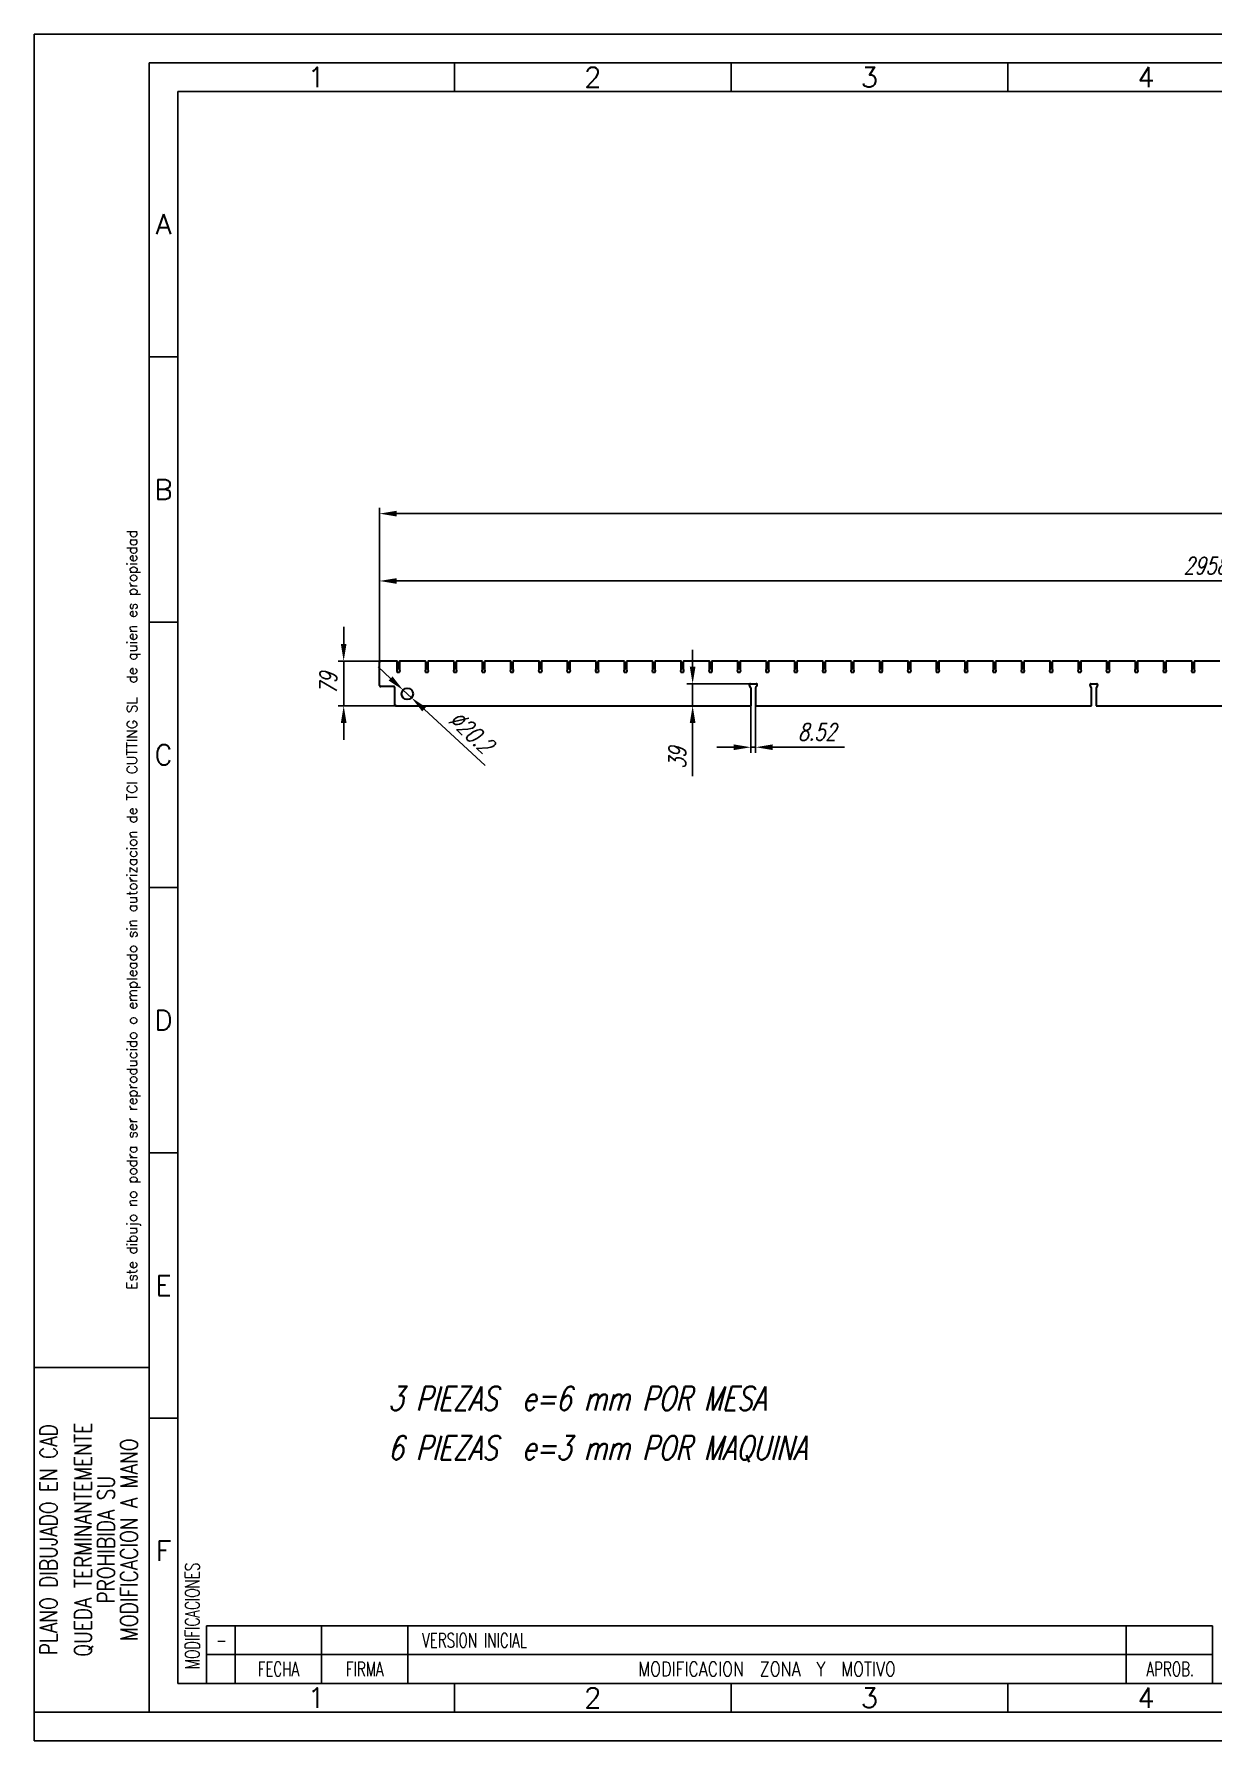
# Model space of a CAD drawing. Header units: millimetres. Extents: x 20123 to 28178, y -9397 to -6390.
# Drawn here: x 20123 to 22199, y -9397 to -6390 of the extents above; entities that cross this region are included whole.
import ezdxf
from ezdxf.enums import TextEntityAlignment as Align

# ---------------------------------------------------------------- set-up
doc = ezdxf.new("R2010")
doc.units = ezdxf.units.MM
doc.header["$LTSCALE"] = 100
doc.header["$PDMODE"] = 35
doc.header["$PDSIZE"] = 1
doc.layers.get('0').update_dxf_attribs({"linetype": 'CONTINUOUS', "lineweight": 30})
doc.layers.get('Defpoints').update_dxf_attribs({"linetype": 'CONTINUOUS'})
doc.layers.add('3-COTAS', color=252, linetype='CONTINUOUS')
doc.layers.add('9-FORMATO', color=7, linetype='CONTINUOUS')
doc.styles.add('BULEGO_TEKNIKOA', font='isocp.shx', dxfattribs={"width": 0.8, "oblique": 15})
doc.styles.add('ROMANS', font='romans.shx', dxfattribs={"width": 0.75, "oblique": 15, "height": 30})
doc.styles.get("Standard").update_dxf_attribs({"font": 'ROMANS.SHX', "width": 0.8, "oblique": 15})
doc.dimstyles.get("Standard").update_dxf_attribs({"dimtxt": 3, "dimasz": 0.18, "dimexe": 0.18, "dimexo": 0.0625, "dimgap": 0.09, "dimtad": 0, "dimtih": 1, "dimtoh": 1, "dimdsep": 46, "dimtxsty": 'BULEGO_TEKNIKOA', "dimcen": 0.09, "dimclrd": 256, "dimclre": 256, "dimclrt": 256, "dimazin": 2, "dimtfac": 1, "dimtofl": 0, "dimtmove": 0, "dimatfit": 3, "dimfxl": 0, "dimtolj": 1, "dimtzin": 0, "dimarcsym": 0})

# ---------------------------------------------------------------- blocks, each defined once
blk = doc.blocks.new('A3 TCI')
at = {"layer": '9-FORMATO', "color": 1, "linetype": 'ByBlock'}
for p, q in [((-420, 297), (0, 297)), ((-420, 0), (-420, 297)), ((-400, 292), (-5, 292)), ((-400, 5), (-400, 292)), ((-400, 5), (-400, 65)), ((-395, 10), (-395, 40)), ((-390, 10), (-390, 20)), ((-390, 20), (-215, 20)), ((-385, 10), (-385, 20)), ((-370, 10), (-370, 20)), ((-355, 10), (-355, 20)), ((-230, 10), (-230, 20)), ((-215, 10), (-215, 20)), ((-390, 15), (-215, 15)), ((-395, 10), (-215, 10)), ((-400, 5), (-5, 5)), ((-420, 0), (0, 0))]:
    blk.add_line(p, q, dxfattribs=at)
at = {"layer": '9-FORMATO', "color": 252, "linetype": 'ByBlock'}
for p, q in [((-346.88, 287), (-346.88, 292)), ((-298.75, 287), (-298.75, 292)), ((-250.62, 287), (-250.62, 292)), ((-395, 287), (-10, 287)), ((-395, 10), (-395, 287)), ((-400, 240.83), (-395, 240.83)), ((-400, 194.67), (-395, 194.67)), ((-400, 148.5), (-395, 148.5)), ((-400, 102.33), (-395, 102.33)), ((-420, 65), (-400, 65)), ((-400, 56.17), (-395, 56.17)), ((-395, 10), (-10, 10)), ((-346.88, 5), (-346.88, 10)), ((-298.75, 5), (-298.75, 10)), ((-250.62, 5), (-250.62, 10)), ((-420, 5), (-400, 5))]:
    blk.add_line(p, q, dxfattribs=at)
at = {"layer": '9-FORMATO', "color": 7, "linetype": 'ByBlock'}
blk.add_line((-420, 5), (-420, 65), dxfattribs=at)
at = {"layer": '9-FORMATO', "color": 252, "linetype": 'ByBlock'}
for s, p in [('1', (-370.94, 289.5)), ('2', (-322.81, 289.5)), ('3', (-274.69, 289.5)), ('4', (-226.56, 289.5)), ('A', (-397.5, 263.92)), ('B', (-397.5, 217.75)), ('C', (-397.5, 171.58)), ('D', (-397.5, 125.42)), ('E', (-397.5, 79.25)), ('F', (-397.5, 33.08)), ('1', (-370.94, 7.5)), ('2', (-322.81, 7.5)), ('3', (-274.69, 7.5)), ('4', (-226.56, 7.5))]:
    blk.add_text(s, height=3.5, dxfattribs=at).set_placement(p, align=Align.MIDDLE_CENTER)
at = {"layer": '9-FORMATO', "color": 252, "linetype": 'ByBlock', "style": 'ROMANS'}
blk.add_text('Este dibujo no podra ser reproducido o empleado sin autorizacion de TCI CUTTING SL  de quien es propiedad', height=1.75, rotation=90, dxfattribs=at).set_placement((-402.73, 144.62), align=Align.MIDDLE)
at = {"layer": '9-FORMATO', "color": 252, "linetype": 'ByBlock', "width": 0.785714}
for s, p in [('PLANO DIBUJADO EN CAD', (-416, 35)), ('QUEDA TERMINANTEMENTE', (-410, 35)), ('MODIFICACION A MANO', (-402, 35)), ('PROHIBIDA SU', (-406, 35))]:
    blk.add_text(s, height=3, rotation=90, dxfattribs=at).set_placement(p, align=Align.CENTER)
at = {"layer": '9-FORMATO', "color": 252, "linetype": 'ByBlock', "width": 0.685714}
blk.add_text('MODIFICACIONES', height=2.5, rotation=90, dxfattribs=at).set_placement((-392.5, 12.5), align=Align.MIDDLE_LEFT)
blk.add_text('VERSION INICIAL', height=2.5, dxfattribs=at).set_placement((-352.5, 17.5), align=Align.MIDDLE_LEFT)
at = {"layer": '9-FORMATO', "color": 252, "linetype": 'ByBlock'}
for s, width, p in [('-', 0.685714, (-387.41, 17.5)), ('FECHA', 0.685714, (-377.5, 12.5)), ('FIRMA', 0.685714, (-362.5, 12.5)), ('MODIFICACION  ZONA  Y  MOTIVO', 0.805714, (-292.5, 12.5))]:
    blk.add_text(s, height=2.5, dxfattribs=dict(at, width=width)).set_placement(p, align=Align.MIDDLE_CENTER)
at = {"layer": '9-FORMATO', "color": 252, "linetype": 'ByBlock', "width": 0.685714}
blk.add_text('APROB.', height=2.5, dxfattribs=at).set_placement((-222.34, 12.5), align=Align.MIDDLE)
at = {"layer": '9-FORMATO', "style": 'ROMANS', "oblique": 15, "width": 0.75}
for tag, p, height in [('PROYECTO', (-151.05, 55.28), 1.6), ('NUM_HOJA', (-24.5, 55.07), 1.6), ('FECH_DIB', (-145.21, 43.03), 1.6), ('NOM_DIB', (-127.69, 43.05), 1.6), ('MAT1', (-112.91, 42.96), 1.6), ('TRAT1', (-95.52, 42.91), 1.6), ('FECH_MOD', (-144.95, 37.82), 1.6), ('NOM_MOD', (-127.61, 37.74), 1.6), ('MAT2', (-112.91, 37.55), 1.6), ('TRAT2', (-95.54, 37.48), 1.6), ('FECH_COMP', (-144.95, 32.28), 1.6), ('NOM_COMP', (-127.62, 32.31), 1.6), ('MAT3', (-112.78, 32.41), 1.6), ('TRAT3', (-95.54, 32.33), 1.6), ('SUSTITUYE', (-43.96, 26.58), 1.6), ('DENOMINACION', (-147.04, 22.69), 4), ('ESCALA', (-162.71, 17.38), 4), ('SUSTITUIDO', (-43.85, 21.21), 1.6), ('REF_TCI', (-126.3, 13.32), 4), ('REF_CLI', (-43.58, 13.67), 4)]:
    blk.add_attdef(tag, p, '', height=height, dxfattribs=at)
blk = doc.blocks.new('*D5')
at = {"layer": '3-COTAS', "lineweight": -2}
for p, q in [((20731.3, -7517.1), (20731.3, -7224.9)), ((20761.3, -7234.9), (23817.8, -7234.9)), ((23847.8, -7517.1), (23847.8, -7224.9))]:
    blk.add_line(p, q, dxfattribs=at)
at = {"layer": '3-COTAS'}
for points in [[(20761.3, -7229.9), (20761.3, -7239.9), (20731.3, -7234.9)], [(23817.8, -7229.9), (23817.8, -7239.9), (23847.8, -7234.9)]]:
    blk.add_solid(points, dxfattribs=at)
at = {"layer": 'Defpoints', "color": 0}
for p in [(23847.8, -7234.9), (20731.3, -7517.1), (23847.8, -7517.1)]:
    blk.add_point(p, dxfattribs=at)
at = {"layer": '3-COTAS', "insert": (22289.6, -7207.9), "char_height": 30, "attachment_point": 5, "style": 'ROMANS'}
blk.add_mtext('\\A1;3116.5', dxfattribs=at)
blk = doc.blocks.new('*D7')
at = {"layer": '3-COTAS', "lineweight": -2}
for p, q in [((20731.3, -7496.6), (20731.3, -7343.6)), ((23659.6, -7353.6), (20761.3, -7353.6)), ((23689.6, -7494.6), (23689.6, -7343.6))]:
    blk.add_line(p, q, dxfattribs=at)
at = {"layer": '3-COTAS'}
for points in [[(20761.3, -7348.6), (20761.3, -7358.6), (20731.3, -7353.6)], [(23659.6, -7348.6), (23659.6, -7358.6), (23689.6, -7353.6)]]:
    blk.add_solid(points, dxfattribs=at)
at = {"layer": 'Defpoints', "color": 0}
for p in [(20731.3, -7353.6), (20731.3, -7496.6), (23689.6, -7494.6)]:
    blk.add_point(p, dxfattribs=at)
at = {"layer": '3-COTAS', "insert": (22210.4, -7326.6), "char_height": 30, "attachment_point": 5, "style": 'ROMANS'}
blk.add_mtext('\\A1;2958.26', dxfattribs=at)
blk = doc.blocks.new('*D8')
at = {"layer": '3-COTAS', "lineweight": -2}
for p, q in [((20668.2, -7464.6), (20668.2, -7434.6)), ((20733.3, -7494.6), (20658.2, -7494.6)), ((20668.2, -7494.6), (20668.2, -7573.6)), ((20760.3, -7573.6), (20658.2, -7573.6)), ((20668.2, -7603.6), (20668.2, -7633.6))]:
    blk.add_line(p, q, dxfattribs=at)
at = {"layer": '3-COTAS'}
for points in [[(20663.2, -7464.6), (20673.2, -7464.6), (20668.2, -7494.6)], [(20663.2, -7603.6), (20673.2, -7603.6), (20668.2, -7573.6)]]:
    blk.add_solid(points, dxfattribs=at)
at = {"layer": 'Defpoints', "color": 0}
for p in [(20733.3, -7494.6), (20668.2, -7573.6), (20760.3, -7573.6)]:
    blk.add_point(p, dxfattribs=at)
at = {"layer": '3-COTAS', "insert": (20641.2, -7534.1), "char_height": 30, "attachment_point": 5, "rotation": 90, "style": 'ROMANS'}
blk.add_mtext('\\A1;79', dxfattribs=at)
blk = doc.blocks.new('*D9')
at = {"layer": '3-COTAS', "lineweight": -2}
for p, q in [((20750.8, -7525.4), (20728.7, -7505.1)), ((20772.9, -7545.7), (20787.8, -7559.4)), ((20917.5, -7678.6), (20809.8, -7579.7))]:
    blk.add_line(p, q, dxfattribs=at)
at = {"layer": '3-COTAS'}
for points in [[(20754.2, -7521.8), (20747.4, -7529.1), (20772.9, -7545.7)], [(20813.2, -7576), (20806.5, -7583.4), (20787.8, -7559.4)]]:
    blk.add_solid(points, dxfattribs=at)
at = {"layer": 'Defpoints', "color": 0}
for p in [(20772.9, -7545.7), (20787.8, -7559.4)]:
    blk.add_point(p, dxfattribs=at)
at = {"layer": '3-COTAS', "insert": (20893, -7619.4), "char_height": 30, "attachment_point": 5, "rotation": 317.4237, "style": 'ROMANS'}
blk.add_mtext('\\A1;∅20.2', dxfattribs=at)
blk = doc.blocks.new('*D10')
at = {"layer": '3-COTAS', "lineweight": -2}
for p, q in [((21282.9, -7504.6), (21282.9, -7474.6)), ((21389.6, -7534.6), (21272.9, -7534.6)), ((21282.9, -7534.6), (21282.9, -7573.6)), ((21385.3, -7573.6), (21272.9, -7573.6)), ((21282.9, -7603.6), (21282.9, -7697.2))]:
    blk.add_line(p, q, dxfattribs=at)
at = {"layer": '3-COTAS'}
for points in [[(21277.9, -7504.6), (21287.9, -7504.6), (21282.9, -7534.6)], [(21277.9, -7603.6), (21287.9, -7603.6), (21282.9, -7573.6)]]:
    blk.add_solid(points, dxfattribs=at)
at = {"layer": 'Defpoints', "color": 0}
for p in [(21389.6, -7534.6), (21282.9, -7573.6), (21385.3, -7573.6)]:
    blk.add_point(p, dxfattribs=at)
at = {"layer": '3-COTAS', "insert": (21255.9, -7665.4), "char_height": 30, "attachment_point": 5, "rotation": 90, "style": 'ROMANS'}
blk.add_mtext('\\A1;39', dxfattribs=at)
blk = doc.blocks.new('*D11')
at = {"layer": '3-COTAS', "lineweight": -2}
for p, q in [((21385.3, -7573.6), (21385.3, -7656.5)), ((21393.8, -7573.6), (21393.8, -7656.5)), ((21355.3, -7646.5), (21325.3, -7646.5)), ((21385.3, -7646.5), (21393.8, -7646.5)), ((21423.8, -7646.5), (21550.3, -7646.5))]:
    blk.add_line(p, q, dxfattribs=at)
at = {"layer": '3-COTAS'}
for points in [[(21355.3, -7641.5), (21355.3, -7651.5), (21385.3, -7646.5)], [(21423.8, -7641.5), (21423.8, -7651.5), (21393.8, -7646.5)]]:
    blk.add_solid(points, dxfattribs=at)
at = {"layer": 'Defpoints', "color": 0}
for p in [(21385.3, -7573.6), (21393.8, -7573.6), (21393.8, -7646.5)]:
    blk.add_point(p, dxfattribs=at)
at = {"layer": '3-COTAS', "insert": (21502.1, -7619.5), "char_height": 30, "attachment_point": 5, "style": 'ROMANS'}
blk.add_mtext('\\A1;8.52', dxfattribs=at)

msp = doc.modelspace()

# ---------------------------------------------------------------- linework, layer by layer
for p, q in [((20731.316, -7537.565), (20731.316, -7496.565)), ((20761.697, -7494.565), (20733.316, -7494.565)), ((20762.697, -7495.554), (20762.697, -7509.452)), ((20762.697, -7509.442), (20762.697, -7496.565)), ((20766.055, -7514.565), (20763.089, -7514.565)), ((20766.447, -7509.452), (20766.447, -7495.554)), ((20766.447, -7496.565), (20766.447, -7509.442)), ((20811.697, -7494.565), (20767.447, -7494.565)), ((20812.697, -7495.554), (20812.697, -7509.452)), ((20812.697, -7509.442), (20812.697, -7496.565)), ((20816.055, -7514.565), (20813.089, -7514.565)), ((20816.447, -7509.452), (20816.447, -7495.554)), ((20816.447, -7496.565), (20816.447, -7509.442)), ((20861.697, -7494.565), (20817.447, -7494.565)), ((20862.697, -7495.554), (20862.697, -7509.452)), ((20862.697, -7509.442), (20862.697, -7496.565)), ((20866.055, -7514.565), (20863.089, -7514.565)), ((20866.447, -7509.452), (20866.447, -7495.554)), ((20866.447, -7496.565), (20866.447, -7509.442)), ((20911.697, -7494.565), (20867.447, -7494.565)), ((20912.697, -7495.554), (20912.697, -7509.452)), ((20912.697, -7509.442), (20912.697, -7496.565)), ((20916.055, -7514.565), (20913.089, -7514.565)), ((20916.447, -7509.452), (20916.447, -7495.554)), ((20916.447, -7496.565), (20916.447, -7509.442)), ((20961.697, -7494.565), (20917.447, -7494.565)), ((20962.697, -7495.554), (20962.697, -7509.452)), ((20962.697, -7509.442), (20962.697, -7496.565)), ((20966.055, -7514.565), (20963.089, -7514.565)), ((20966.447, -7509.452), (20966.447, -7495.554)), ((20966.447, -7496.565), (20966.447, -7509.442)), ((21011.697, -7494.565), (20967.447, -7494.565)), ((21012.697, -7495.554), (21012.697, -7509.452)), ((21012.697, -7509.442), (21012.697, -7496.565)), ((21016.055, -7514.565), (21013.089, -7514.565)), ((21016.447, -7509.452), (21016.447, -7495.554)), ((21016.447, -7496.565), (21016.447, -7509.442)), ((21061.697, -7494.565), (21017.447, -7494.565)), ((21062.697, -7495.554), (21062.697, -7509.452)), ((21062.697, -7509.442), (21062.697, -7496.565)), ((21066.055, -7514.565), (21063.089, -7514.565)), ((21066.447, -7509.452), (21066.447, -7495.554)), ((21066.447, -7496.565), (21066.447, -7509.442)), ((21111.697, -7494.565), (21067.447, -7494.565)), ((21112.697, -7495.554), (21112.697, -7509.452)), ((21112.697, -7509.442), (21112.697, -7496.565)), ((21116.055, -7514.565), (21113.089, -7514.565)), ((21116.447, -7509.452), (21116.447, -7495.554)), ((21116.447, -7496.565), (21116.447, -7509.442)), ((21161.697, -7494.565), (21117.447, -7494.565)), ((21162.697, -7495.554), (21162.697, -7509.452)), ((21162.697, -7509.442), (21162.697, -7496.565)), ((21166.055, -7514.565), (21163.089, -7514.565)), ((21166.447, -7509.452), (21166.447, -7495.554)), ((21166.447, -7496.565), (21166.447, -7509.442)), ((21211.697, -7494.565), (21167.447, -7494.565)), ((21212.697, -7495.554), (21212.697, -7509.452)), ((21212.697, -7509.442), (21212.697, -7496.565)), ((21216.055, -7514.565), (21213.089, -7514.565)), ((21216.447, -7509.452), (21216.447, -7495.554)), ((21216.447, -7496.565), (21216.447, -7509.442)), ((21261.697, -7494.565), (21217.447, -7494.565)), ((21262.697, -7495.554), (21262.697, -7509.452)), ((21262.697, -7509.442), (21262.697, -7496.565)), ((21266.055, -7514.565), (21263.089, -7514.565)), ((21266.447, -7509.452), (21266.447, -7495.554)), ((21266.447, -7496.565), (21266.447, -7509.442)), ((21311.697, -7494.565), (21267.447, -7494.565)), ((21312.697, -7495.554), (21312.697, -7509.452)), ((21312.697, -7509.442), (21312.697, -7496.565)), ((21316.055, -7514.565), (21313.089, -7514.565)), ((21316.447, -7509.452), (21316.447, -7495.554)), ((21316.447, -7496.565), (21316.447, -7509.442)), ((21361.697, -7494.565), (21317.447, -7494.565)), ((21362.697, -7495.554), (21362.697, -7509.452)), ((21362.697, -7509.442), (21362.697, -7496.565)), ((21366.055, -7514.565), (21363.089, -7514.565)), ((21366.447, -7509.452), (21366.447, -7495.554)), ((21366.447, -7496.565), (21366.447, -7509.442)), ((21411.697, -7494.565), (21367.447, -7494.565)), ((21412.697, -7495.554), (21412.697, -7509.452)), ((21412.697, -7509.442), (21412.697, -7496.565)), ((21416.055, -7514.565), (21413.089, -7514.565)), ((21416.447, -7509.452), (21416.447, -7495.554)), ((21416.447, -7496.565), (21416.447, -7509.442)), ((21461.697, -7494.565), (21417.447, -7494.565)), ((21462.697, -7495.554), (21462.697, -7509.452)), ((21462.697, -7509.442), (21462.697, -7496.565)), ((21466.055, -7514.565), (21463.089, -7514.565)), ((21466.447, -7509.452), (21466.447, -7495.554)), ((21466.447, -7496.565), (21466.447, -7509.442)), ((21511.697, -7494.565), (21467.447, -7494.565)), ((21512.697, -7495.554), (21512.697, -7509.452)), ((21512.697, -7509.442), (21512.697, -7496.565)), ((21516.055, -7514.565), (21513.089, -7514.565)), ((21516.447, -7509.452), (21516.447, -7495.554)), ((21516.447, -7496.565), (21516.447, -7509.442)), ((21561.697, -7494.565), (21517.447, -7494.565)), ((21562.697, -7495.554), (21562.697, -7509.452)), ((21562.697, -7509.442), (21562.697, -7496.565)), ((21566.055, -7514.565), (21563.089, -7514.565)), ((21566.447, -7509.452), (21566.447, -7495.554)), ((21566.447, -7496.565), (21566.447, -7509.442)), ((21611.697, -7494.565), (21567.447, -7494.565)), ((21612.697, -7495.554), (21612.697, -7509.452)), ((21612.697, -7509.442), (21612.697, -7496.565)), ((21616.055, -7514.565), (21613.089, -7514.565)), ((21616.447, -7509.452), (21616.447, -7495.554)), ((21616.447, -7496.565), (21616.447, -7509.442)), ((21661.697, -7494.565), (21617.447, -7494.565)), ((21662.697, -7495.554), (21662.697, -7509.452)), ((21662.697, -7509.442), (21662.697, -7496.565)), ((21666.055, -7514.565), (21663.089, -7514.565)), ((21666.447, -7509.452), (21666.447, -7495.554)), ((21666.447, -7496.565), (21666.447, -7509.442)), ((21711.697, -7494.565), (21667.447, -7494.565)), ((21712.697, -7495.554), (21712.697, -7509.452)), ((21712.697, -7509.442), (21712.697, -7496.565)), ((21716.055, -7514.565), (21713.089, -7514.565)), ((21716.447, -7509.452), (21716.447, -7495.554)), ((21716.447, -7496.565), (21716.447, -7509.442)), ((21761.697, -7494.565), (21717.447, -7494.565)), ((21762.697, -7495.554), (21762.697, -7509.452)), ((21762.697, -7509.442), (21762.697, -7496.565)), ((21766.055, -7514.565), (21763.089, -7514.565)), ((21766.447, -7509.452), (21766.447, -7495.554)), ((21766.447, -7496.565), (21766.447, -7509.442)), ((21811.697, -7494.565), (21767.447, -7494.565)), ((21812.697, -7495.554), (21812.697, -7509.452)), ((21812.697, -7509.442), (21812.697, -7496.565)), ((21816.055, -7514.565), (21813.089, -7514.565)), ((21816.447, -7509.452), (21816.447, -7495.554)), ((21816.447, -7496.565), (21816.447, -7509.442)), ((21861.697, -7494.565), (21817.447, -7494.565)), ((21862.697, -7495.554), (21862.697, -7509.452)), ((21862.697, -7509.442), (21862.697, -7496.565)), ((21866.055, -7514.565), (21863.089, -7514.565)), ((21866.447, -7509.452), (21866.447, -7495.554)), ((21866.447, -7496.565), (21866.447, -7509.442)), ((21911.697, -7494.565), (21867.447, -7494.565)), ((21912.697, -7495.554), (21912.697, -7509.452)), ((21912.697, -7509.442), (21912.697, -7496.565)), ((21916.055, -7514.565), (21913.089, -7514.565)), ((21916.447, -7509.452), (21916.447, -7495.554)), ((21916.447, -7496.565), (21916.447, -7509.442)), ((21961.697, -7494.565), (21917.447, -7494.565)), ((21962.697, -7495.554), (21962.697, -7509.452)), ((21962.697, -7509.442), (21962.697, -7496.565)), ((21966.055, -7514.565), (21963.089, -7514.565)), ((21966.447, -7509.452), (21966.447, -7495.554)), ((21966.447, -7496.565), (21966.447, -7509.442)), ((22011.697, -7494.565), (21967.447, -7494.565)), ((22012.697, -7495.554), (22012.697, -7509.452)), ((22012.697, -7509.442), (22012.697, -7496.565)), ((22016.055, -7514.565), (22013.089, -7514.565)), ((22016.447, -7509.452), (22016.447, -7495.554)), ((22016.447, -7496.565), (22016.447, -7509.442)), ((22061.697, -7494.565), (22017.447, -7494.565)), ((22062.697, -7495.554), (22062.697, -7509.452)), ((22062.697, -7509.442), (22062.697, -7496.565)), ((22066.055, -7514.565), (22063.089, -7514.565)), ((22066.447, -7509.452), (22066.447, -7495.554)), ((22066.447, -7496.565), (22066.447, -7509.442)), ((22111.697, -7494.565), (22067.447, -7494.565)), ((22112.697, -7495.554), (22112.697, -7509.452)), ((22112.697, -7509.442), (22112.697, -7496.565)), ((22116.055, -7514.565), (22113.089, -7514.565)), ((22116.447, -7509.452), (22116.447, -7495.554)), ((22116.447, -7496.565), (22116.447, -7509.442)), ((22161.697, -7494.565), (22117.447, -7494.565)), ((22162.697, -7495.554), (22162.697, -7509.452)), ((22162.697, -7509.442), (22162.697, -7496.565)), ((22166.055, -7514.565), (22163.089, -7514.565)), ((22166.447, -7509.452), (22166.447, -7495.554)), ((22166.447, -7496.565), (22166.447, -7509.442)), ((22211.697, -7494.565), (22167.447, -7494.565)), ((20732.881, -7539.565), (20733.881, -7539.565)), ((20756.316, -7539.565), (20733.316, -7539.565)), ((20734.316, -7539.565), (20733.316, -7539.565)), ((20739.316, -7539.565), (20734.316, -7539.565)), ((20758.316, -7571.565), (20758.316, -7541.565)), ((21385.307, -7541.849), (21382.834, -7537.565)), ((21384.566, -7534.565), (21394.566, -7534.565)), ((21385.307, -7541.849), (21385.307, -7573.565)), ((21396.298, -7537.565), (21393.825, -7541.849)), ((21393.825, -7541.849), (21393.825, -7573.565)), ((21985.307, -7541.849), (21982.834, -7537.565)), ((21984.566, -7534.565), (21994.566, -7534.565)), ((21985.307, -7573.565), (21985.307, -7541.849)), ((21996.298, -7537.565), (21993.825, -7541.849)), ((21993.825, -7541.849), (21993.825, -7573.565)), ((20761.316, -7573.565), (20760.316, -7573.565)), ((20760.316, -7573.565), (21385.307, -7573.565)), ((21393.825, -7573.565), (21985.307, -7573.565)), ((21993.825, -7573.565), (22585.307, -7573.565))]:
    msp.add_line(p, q)
msp.add_circle((20780.316, -7552.565), 10.1)
for centre, radius, start, end in [((20733.316, -7496.565), 2, 90, 180), ((20764.572, -7512.223), 3, 135.949803, 222.141794), ((20761.697, -7495.565), 1, 0, 90), ((20763.089, -7513.565), 1, 222.141794, 270), ((20761.697, -7509.442), 1, 315.949803, 0), ((20766.055, -7513.565), 1, 270, 317.858206), ((20767.447, -7495.565), 1, 90, 180), ((20767.447, -7509.442), 1, 180, 224.050197), ((20764.572, -7512.223), 3, 317.858206, 44.050197), ((20814.572, -7512.223), 3, 135.949803, 222.141794), ((20811.697, -7495.565), 1, 0, 90), ((20813.089, -7513.565), 1, 222.141794, 270), ((20811.697, -7509.442), 1, 315.949803, 0), ((20816.055, -7513.565), 1, 270, 317.858206), ((20817.447, -7495.565), 1, 90, 180), ((20817.447, -7509.442), 1, 180, 224.050197), ((20814.572, -7512.223), 3, 317.858206, 44.050197), ((20864.572, -7512.223), 3, 135.949803, 222.141794), ((20861.697, -7495.565), 1, 0, 90), ((20863.089, -7513.565), 1, 222.141794, 270), ((20861.697, -7509.442), 1, 315.949803, 0), ((20866.055, -7513.565), 1, 270, 317.858206), ((20867.447, -7495.565), 1, 90, 180), ((20867.447, -7509.442), 1, 180, 224.050197), ((20864.572, -7512.223), 3, 317.858206, 44.050197), ((20914.572, -7512.223), 3, 135.949803, 222.141794), ((20911.697, -7495.565), 1, 0, 90), ((20913.089, -7513.565), 1, 222.141794, 270), ((20911.697, -7509.442), 1, 315.949803, 0), ((20916.055, -7513.565), 1, 270, 317.858206), ((20917.447, -7495.565), 1, 90, 180), ((20917.447, -7509.442), 1, 180, 224.050197), ((20914.572, -7512.223), 3, 317.858206, 44.050197), ((20964.572, -7512.223), 3, 135.949803, 222.141794), ((20961.697, -7495.565), 1, 0, 90), ((20963.089, -7513.565), 1, 222.141794, 270), ((20961.697, -7509.442), 1, 315.949803, 0), ((20966.055, -7513.565), 1, 270, 317.858206), ((20967.447, -7495.565), 1, 90, 180), ((20967.447, -7509.442), 1, 180, 224.050197), ((20964.572, -7512.223), 3, 317.858206, 44.050197), ((21014.572, -7512.223), 3, 135.949803, 222.141794), ((21011.697, -7495.565), 1, 0, 90), ((21013.089, -7513.565), 1, 222.141794, 270), ((21011.697, -7509.442), 1, 315.949803, 0), ((21016.055, -7513.565), 1, 270, 317.858206), ((21017.447, -7495.565), 1, 90, 180), ((21017.447, -7509.442), 1, 180, 224.050197), ((21014.572, -7512.223), 3, 317.858206, 44.050197), ((21064.572, -7512.223), 3, 135.949803, 222.141794), ((21061.697, -7495.565), 1, 0, 90), ((21063.089, -7513.565), 1, 222.141794, 270), ((21061.697, -7509.442), 1, 315.949803, 0), ((21066.055, -7513.565), 1, 270, 317.858206), ((21067.447, -7495.565), 1, 90, 180), ((21067.447, -7509.442), 1, 180, 224.050197), ((21064.572, -7512.223), 3, 317.858206, 44.050197), ((21114.572, -7512.223), 3, 135.949803, 222.141794), ((21111.697, -7495.565), 1, 0, 90), ((21113.089, -7513.565), 1, 222.141794, 270), ((21111.697, -7509.442), 1, 315.949803, 0), ((21116.055, -7513.565), 1, 270, 317.858206), ((21117.447, -7495.565), 1, 90, 180), ((21117.447, -7509.442), 1, 180, 224.050197), ((21114.572, -7512.223), 3, 317.858206, 44.050197), ((21164.572, -7512.223), 3, 135.949803, 222.141794), ((21161.697, -7495.565), 1, 0, 90), ((21163.089, -7513.565), 1, 222.141794, 270), ((21161.697, -7509.442), 1, 315.949803, 0), ((21166.055, -7513.565), 1, 270, 317.858206), ((21167.447, -7495.565), 1, 90, 180), ((21167.447, -7509.442), 1, 180, 224.050197), ((21164.572, -7512.223), 3, 317.858206, 44.050197), ((21214.572, -7512.223), 3, 135.949803, 222.141794), ((21211.697, -7495.565), 1, 0, 90), ((21213.089, -7513.565), 1, 222.141794, 270), ((21211.697, -7509.442), 1, 315.949803, 0), ((21216.055, -7513.565), 1, 270, 317.858206), ((21217.447, -7495.565), 1, 90, 180), ((21217.447, -7509.442), 1, 180, 224.050197), ((21214.572, -7512.223), 3, 317.858206, 44.050197), ((21264.572, -7512.223), 3, 135.949803, 222.141794), ((21261.697, -7495.565), 1, 0, 90), ((21263.089, -7513.565), 1, 222.141794, 270), ((21261.697, -7509.442), 1, 315.949803, 0), ((21266.055, -7513.565), 1, 270, 317.858206), ((21267.447, -7495.565), 1, 90, 180), ((21267.447, -7509.442), 1, 180, 224.050197), ((21264.572, -7512.223), 3, 317.858206, 44.050197), ((21314.572, -7512.223), 3, 135.949803, 222.141794), ((21311.697, -7495.565), 1, 0, 90), ((21313.089, -7513.565), 1, 222.141794, 270), ((21311.697, -7509.442), 1, 315.949803, 0), ((21316.055, -7513.565), 1, 270, 317.858206), ((21317.447, -7495.565), 1, 90, 180), ((21317.447, -7509.442), 1, 180, 224.050197), ((21314.572, -7512.223), 3, 317.858206, 44.050197), ((21364.572, -7512.223), 3, 135.949803, 222.141794), ((21361.697, -7495.565), 1, 0, 90), ((21363.089, -7513.565), 1, 222.141794, 270), ((21361.697, -7509.442), 1, 315.949803, 0), ((21366.055, -7513.565), 1, 270, 317.858206), ((21367.447, -7495.565), 1, 90, 180), ((21367.447, -7509.442), 1, 180, 224.050197), ((21364.572, -7512.223), 3, 317.858206, 44.050197), ((21414.572, -7512.223), 3, 135.949803, 222.141794), ((21411.697, -7495.565), 1, 0, 90), ((21413.089, -7513.565), 1, 222.141794, 270), ((21411.697, -7509.442), 1, 315.949803, 0), ((21416.055, -7513.565), 1, 270, 317.858206), ((21417.447, -7495.565), 1, 90, 180), ((21417.447, -7509.442), 1, 180, 224.050197), ((21414.572, -7512.223), 3, 317.858206, 44.050197), ((21464.572, -7512.223), 3, 135.949803, 222.141794), ((21461.697, -7495.565), 1, 0, 90), ((21463.089, -7513.565), 1, 222.141794, 270), ((21461.697, -7509.442), 1, 315.949803, 0), ((21466.055, -7513.565), 1, 270, 317.858206), ((21467.447, -7495.565), 1, 90, 180), ((21467.447, -7509.442), 1, 180, 224.050197), ((21464.572, -7512.223), 3, 317.858206, 44.050197), ((21514.572, -7512.223), 3, 135.949803, 222.141794), ((21511.697, -7495.565), 1, 0, 90), ((21513.089, -7513.565), 1, 222.141794, 270), ((21511.697, -7509.442), 1, 315.949803, 0), ((21516.055, -7513.565), 1, 270, 317.858206), ((21517.447, -7495.565), 1, 90, 180), ((21517.447, -7509.442), 1, 180, 224.050197), ((21514.572, -7512.223), 3, 317.858206, 44.050197), ((21564.572, -7512.223), 3, 135.949803, 222.141794), ((21561.697, -7495.565), 1, 0, 90), ((21563.089, -7513.565), 1, 222.141794, 270), ((21561.697, -7509.442), 1, 315.949803, 0), ((21566.055, -7513.565), 1, 270, 317.858206), ((21567.447, -7495.565), 1, 90, 180), ((21567.447, -7509.442), 1, 180, 224.050197), ((21564.572, -7512.223), 3, 317.858206, 44.050197), ((21614.572, -7512.223), 3, 135.949803, 222.141794), ((21611.697, -7495.565), 1, 0, 90), ((21613.089, -7513.565), 1, 222.141794, 270), ((21611.697, -7509.442), 1, 315.949803, 0), ((21616.055, -7513.565), 1, 270, 317.858206), ((21617.447, -7495.565), 1, 90, 180), ((21617.447, -7509.442), 1, 180, 224.050197), ((21614.572, -7512.223), 3, 317.858206, 44.050197), ((21664.572, -7512.223), 3, 135.949803, 222.141794), ((21661.697, -7495.565), 1, 0, 90), ((21663.089, -7513.565), 1, 222.141794, 270), ((21661.697, -7509.442), 1, 315.949803, 0), ((21666.055, -7513.565), 1, 270, 317.858206), ((21667.447, -7495.565), 1, 90, 180), ((21667.447, -7509.442), 1, 180, 224.050197), ((21664.572, -7512.223), 3, 317.858206, 44.050197), ((21714.572, -7512.223), 3, 135.949803, 222.141794), ((21711.697, -7495.565), 1, 0, 90), ((21713.089, -7513.565), 1, 222.141794, 270), ((21711.697, -7509.442), 1, 315.949803, 0), ((21716.055, -7513.565), 1, 270, 317.858206), ((21717.447, -7495.565), 1, 90, 180), ((21717.447, -7509.442), 1, 180, 224.050197), ((21714.572, -7512.223), 3, 317.858206, 44.050197), ((21764.572, -7512.223), 3, 135.949803, 222.141794), ((21761.697, -7495.565), 1, 0, 90), ((21763.089, -7513.565), 1, 222.141794, 270), ((21761.697, -7509.442), 1, 315.949803, 0), ((21766.055, -7513.565), 1, 270, 317.858206), ((21767.447, -7495.565), 1, 90, 180), ((21767.447, -7509.442), 1, 180, 224.050197), ((21764.572, -7512.223), 3, 317.858206, 44.050197), ((21814.572, -7512.223), 3, 135.949803, 222.141794), ((21811.697, -7495.565), 1, 0, 90), ((21813.089, -7513.565), 1, 222.141794, 270), ((21811.697, -7509.442), 1, 315.949803, 0), ((21816.055, -7513.565), 1, 270, 317.858206), ((21817.447, -7495.565), 1, 90, 180), ((21817.447, -7509.442), 1, 180, 224.050197), ((21814.572, -7512.223), 3, 317.858206, 44.050197), ((21864.572, -7512.223), 3, 135.949803, 222.141794), ((21861.697, -7495.565), 1, 0, 90), ((21863.089, -7513.565), 1, 222.141794, 270), ((21861.697, -7509.442), 1, 315.949803, 0), ((21866.055, -7513.565), 1, 270, 317.858206), ((21867.447, -7495.565), 1, 90, 180), ((21867.447, -7509.442), 1, 180, 224.050197), ((21864.572, -7512.223), 3, 317.858206, 44.050197), ((21914.572, -7512.223), 3, 135.949803, 222.141794), ((21911.697, -7495.565), 1, 0, 90), ((21913.089, -7513.565), 1, 222.141794, 270), ((21911.697, -7509.442), 1, 315.949803, 0), ((21916.055, -7513.565), 1, 270, 317.858206), ((21917.447, -7495.565), 1, 90, 180), ((21917.447, -7509.442), 1, 180, 224.050197), ((21914.572, -7512.223), 3, 317.858206, 44.050197), ((21964.572, -7512.223), 3, 135.949803, 222.141794), ((21961.697, -7495.565), 1, 0, 90), ((21963.089, -7513.565), 1, 222.141794, 270), ((21961.697, -7509.442), 1, 315.949803, 0), ((21966.055, -7513.565), 1, 270, 317.858206), ((21967.447, -7495.565), 1, 90, 180), ((21967.447, -7509.442), 1, 180, 224.050197), ((21964.572, -7512.223), 3, 317.858206, 44.050197), ((22014.572, -7512.223), 3, 135.949803, 222.141794), ((22011.697, -7495.565), 1, 0, 90), ((22013.089, -7513.565), 1, 222.141794, 270), ((22011.697, -7509.442), 1, 315.949803, 0), ((22016.055, -7513.565), 1, 270, 317.858206), ((22017.447, -7495.565), 1, 90, 180), ((22017.447, -7509.442), 1, 180, 224.050197), ((22014.572, -7512.223), 3, 317.858206, 44.050197), ((22064.572, -7512.223), 3, 135.949803, 222.141794), ((22061.697, -7495.565), 1, 0, 90), ((22063.089, -7513.565), 1, 222.141794, 270), ((22061.697, -7509.442), 1, 315.949803, 0), ((22066.055, -7513.565), 1, 270, 317.858206), ((22067.447, -7495.565), 1, 90, 180), ((22067.447, -7509.442), 1, 180, 224.050197), ((22064.572, -7512.223), 3, 317.858206, 44.050197), ((22114.572, -7512.223), 3, 135.949803, 222.141794), ((22111.697, -7495.565), 1, 0, 90), ((22113.089, -7513.565), 1, 222.141794, 270), ((22111.697, -7509.442), 1, 315.949803, 0), ((22116.055, -7513.565), 1, 270, 317.858206), ((22117.447, -7495.565), 1, 90, 180), ((22117.447, -7509.442), 1, 180, 224.050197), ((22114.572, -7512.223), 3, 317.858206, 44.050197), ((22164.572, -7512.223), 3, 135.949803, 222.141794), ((22161.697, -7495.565), 1, 0, 90), ((22163.089, -7513.565), 1, 222.141794, 270), ((22161.697, -7509.442), 1, 315.949803, 0), ((22166.055, -7513.565), 1, 270, 317.858206), ((22167.447, -7495.565), 1, 90, 180), ((22167.447, -7509.442), 1, 180, 224.050197), ((22164.572, -7512.223), 3, 317.858206, 44.050197), ((20733.316, -7537.565), 2, 180, 270), ((20756.316, -7541.565), 2, 0, 90), ((21384.566, -7536.565), 2, 90, 210), ((21394.566, -7536.565), 2, 330, 90), ((21984.566, -7536.565), 2, 90, 210), ((21994.566, -7536.565), 2, 330, 90), ((20760.316, -7571.565), 2, 180, 270)]:
    msp.add_arc(centre, radius, start, end)

# ---------------------------------------------------------------- block references
at = {"layer": '9-FORMATO', "xscale": 10.125, "yscale": 10.125, "zscale": 10.125}
msp.add_blockref('A3 TCI', (24375.466, -9397.192), dxfattribs=at)

# ---------------------------------------------------------------- texts
at = {"ltscale": 25, "char_height": 42.1875, "width": 1557.02062, "attachment_point": 1, "style": 'ROMANS'}
for s, insert in [('3 PIEZAS  e=6 mm POR MESA', (20746.486, -8772.784)), ('6 PIEZAS  e=3 mm POR MAQUINA', (20746.486, -8859.789))]:
    msp.add_mtext(s, dxfattribs=dict(at, insert=insert))

# ---------------------------------------------------------------- dimensions: what is measured, and where the dimension line sits
at = {"layer": '3-COTAS'}
dim = msp.add_linear_dim(base=(23847.816, -7234.876), p1=(20731.316, -7517.065), p2=(23847.816, -7517.065), dimstyle='Standard', override={"dimscale": 10, "dimasz": 3, "dimexe": 1, "dimexo": 0, "dimgap": 1.2, "dimtad": 1, "dimtih": 0, "dimtoh": 0, "dimtxsty": 'ROMANS', "dimcen": 0, "dimtfac": 0.66, "dimtofl": 1}, dxfattribs=at)
dim.commit()
dim.dimension.update_dxf_attribs({"geometry": '*D5', "text_midpoint": (22289.566, -7234.876), "dimtype": 160})
for base, p1, p2, picture, middle in [((20731.316, -7353.57), (23689.572, -7494.565), (20731.316, -7496.565), '*D7', (22210.444, -7326.57)), ((21393.825, -7646.476), (21385.307, -7573.565), (21393.825, -7573.565), '*D11', (21502.063, -7619.476))]:
    dim = msp.add_linear_dim(base=base, p1=p1, p2=p2, dimstyle='Standard', override={"dimscale": 10, "dimasz": 3, "dimexe": 1, "dimexo": 0, "dimgap": 1.2, "dimtad": 1, "dimtih": 0, "dimtoh": 0, "dimtxsty": 'ROMANS', "dimcen": 0, "dimtfac": 0.66, "dimtofl": 1}, dxfattribs=at)
    dim.commit()
    dim.dimension.update_dxf_attribs({"geometry": picture, "text_midpoint": middle})
for base, p1, p2, picture, middle in [((20668.158, -7573.565), (20733.316, -7494.565), (20760.316, -7573.565), '*D8', (20641.158, -7534.065)), ((21282.909, -7573.565), (21389.566, -7534.565), (21385.307, -7573.565), '*D10', (21255.909, -7665.387))]:
    dim = msp.add_linear_dim(base=base, p1=p1, p2=p2, angle=90, dimstyle='Standard', override={"dimscale": 10, "dimasz": 3, "dimexe": 1, "dimexo": 0, "dimgap": 1.2, "dimtad": 1, "dimtih": 0, "dimtoh": 0, "dimtxsty": 'ROMANS', "dimcen": 0, "dimtfac": 0.66, "dimtofl": 1}, dxfattribs=at)
    dim.commit()
    dim.dimension.update_dxf_attribs({"geometry": picture, "text_midpoint": middle})
dim = msp.add_diameter_dim_2p(p1=(20772.879, -7545.731), p2=(20787.753, -7559.398), dimstyle='Standard', override={"dimscale": 10, "dimasz": 3, "dimexe": 1, "dimexo": 0, "dimgap": 1.2, "dimtad": 1, "dimtih": 0, "dimtoh": 0, "dimtxsty": 'ROMANS', "dimcen": 0, "dimtfac": 0.66, "dimtofl": 1}, dxfattribs=at)
dim.commit()
dim.dimension.update_dxf_attribs({"geometry": '*D9', "text_midpoint": (20892.995, -7619.426)})

doc.saveas('drawing.dxf')
